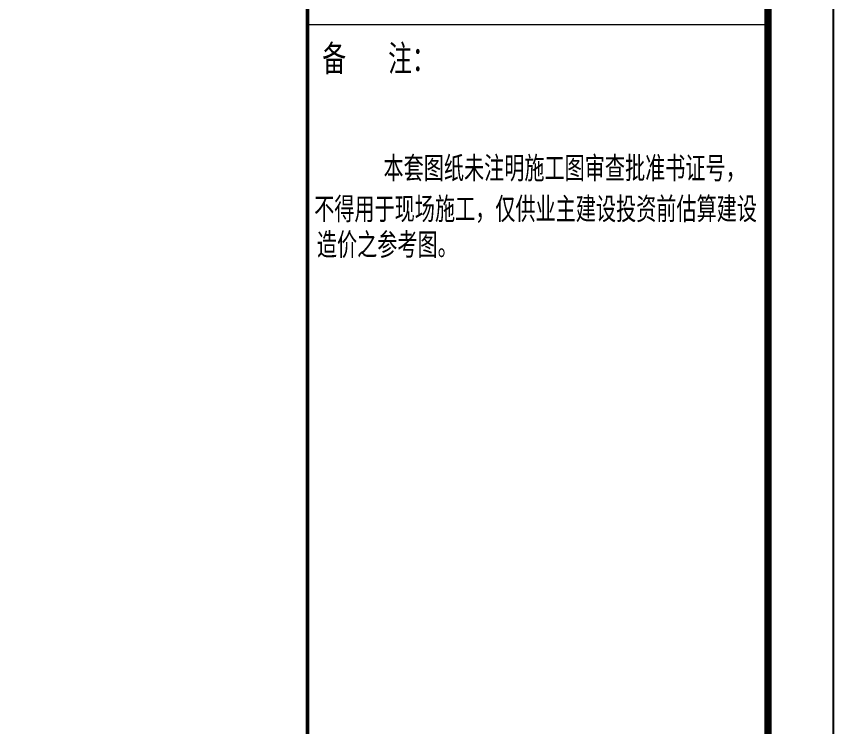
# Model space of a CAD drawing. Header units: millimetres. Extents: x 591771 to 1936534, y -622016 to 355666.
# Drawn here: x 763135 to 775561, y 137261 to 148054 of the extents above; entities that cross this region are included whole.
import ezdxf

# ---------------------------------------------------------------- set-up
doc = ezdxf.new("R2010")
doc.units = ezdxf.units.MM
doc.header["$LTSCALE"] = 80
doc.layers.add('\\M+5CDBC\\M+5BFF2', color=252, linetype='Continuous')
doc.layers.add('HZ', color=2, linetype='Continuous')
doc.styles.add('_HZTXT', font='txt.shx', dxfattribs={"width": 0.8, "bigfont": 'hztxt.shx'})

msp = doc.modelspace()

# ---------------------------------------------------------------- linework, layer by layer
at = {"layer": '\\M+5CDBC\\M+5BFF2', "color": 2}
msp.add_lwpolyline([(691461.3, 99941.7), (775561.3, 99941.7), (775561.3, 159341.7), (691461.3, 159341.7)], close=True, dxfattribs=at)
at = {"layer": '\\M+5CDBC\\M+5BFF2', "color": 2, "const_width": 112.5}
msp.add_lwpolyline([(692461.4, 100941.7), (774561.3, 100941.7), (774561.3, 158341.7), (692461.4, 158341.7)], close=True, dxfattribs=at)
at = {"layer": '\\M+5CDBC\\M+5BFF2', "color": 2}
for points, const_width in [([(767561.1, 100941.7), (767561.1, 158341.7)], 56.2), ([(767561.1, 147929.5), (774561.3, 147929.5)], 20)]:
    msp.add_lwpolyline(points, dxfattribs=dict(at, const_width=const_width))

# ---------------------------------------------------------------- texts
at = {"layer": '\\M+5CDBC\\M+5BFF2', "color": 2, "style": '_HZTXT', "width": 0.8}
msp.add_text('备  注：', height=450, dxfattribs=at).set_placement((767787, 147174.9))
at = {"layer": 'HZ', "color": 1, "style": '_HZTXT', "width": 0.8}
for s, p in [('本套图纸未注明施工图审查批准书证号，', (768717.2, 145545.5)), ('不得用于现场施工，仅供业主建设投资前估算建设', (767663.4, 144925.7)), ('造价之参考图。', (767704.2, 144383.3))]:
    msp.add_text(s, height=382.5, rotation=0.0025, dxfattribs=at).set_placement(p)

doc.saveas('drawing.dxf')
